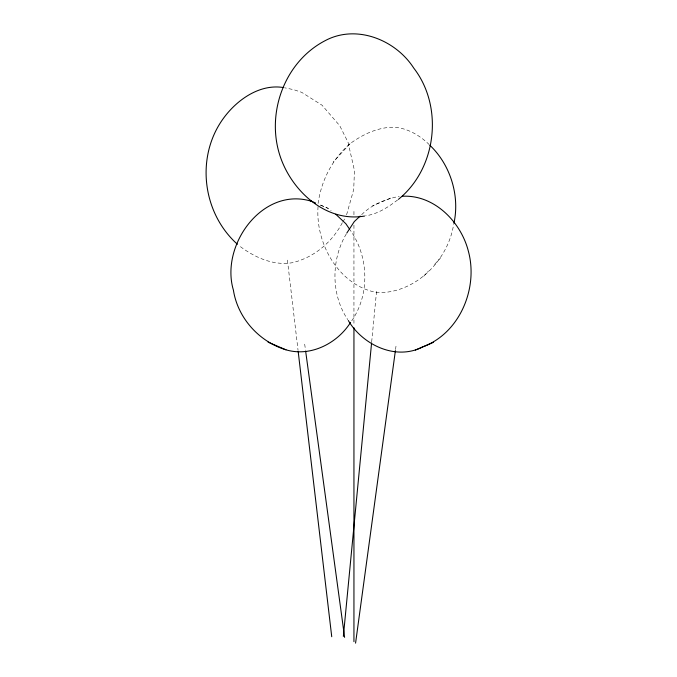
<?xml version="1.0" encoding="UTF-8"?>
<svg xmlns="http://www.w3.org/2000/svg" width="677" height="677" viewBox="0 0 677 677"><rect width="100%" height="100%" fill="white"/><g stroke="black" fill="none" stroke-linecap="round" stroke-linejoin="round"><path stroke-width="0.51" stroke-dasharray="3.38 2.54" d="M318.063 206.51C315.254 243.627 338.932 285.973 377.631 292.676C415.365 293.403 448.064 260.603 453.649 224.315M371.681 341.851L376.649 290.298M395.537 349.544L396.257 344.322M318.08 203.506C321.38 180.26 332.297 159.129 350.06 143.668C361.053 135.713 373.069 129.51 386.635 127.665C402.476 125.203 418.217 133.801 429.176 144.565M346.59 214.804L353.716 189.501L354.452 170.511L348.054 142.331L339.736 125.71L322.083 105.24L301.68 92.343L293.7 89.669L284.636 87.79M346.277 233.98C330.968 259.672 330.909 294.563 347.758 319.646M342.325 222.758C332.026 242.324 313.764 257.759 292.041 262.769C272.78 265.866 253.9 257.032 238.93 245.548M342.85 221.904L345.49 217.605M351.744 320.796C370.201 294.021 368.677 255.965 349.967 229.782M350.06 143.668L333.109 162.15M423.641 276.334L428.533 270.978M434.676 264.335L440.592 257.852M361.645 214.685C371.673 204.615 385.501 199.08 399.235 196.338M397.611 199.96C388.056 207.23 377.69 214.093 365.555 215.828M390.671 198.09L372.443 205.884M320.306 205.029L328.057 208.33L331.146 210.708M320.754 205.19L328.057 208.33M304.692 344.161L305.547 350.441M287.429 260.112L298.049 350.331M353.944 211.41L353.944 215.641M353.944 225.153L353.944 325.578"/><path stroke-width="1.02" d="M343.349 636.439L371.588 342.909M355.569 643.15L395.402 350.593M453.895 223.342C460.013 195.839 450.425 164.706 429.87 145.293M346.785 233.083L354.308 221.565L360.172 216.065M350.584 322.404C337.383 343.341 310.608 357.177 285.973 349.806C259.113 341.724 237.695 317.936 233.404 290.12C219.983 245.159 262.828 185.794 311.919 201.424M423.328 346.683C459.911 332.796 478.36 288.106 468.408 251.353C461.045 221.98 434.202 194.451 402.29 196.262M398.431 199.343C436.606 168.573 443.799 106.907 413.782 68.132C395.546 39.672 356.068 23.907 324.918 40.789C284.543 61.895 265.926 113.101 280.024 155.879C291.381 190.66 325.789 222.682 364.565 216.065M348.3 320.509C362.694 344.923 395.927 360.833 422.693 346.912M415.331 350.077L433.559 342.283M283.629 87.578C259.858 83.559 237.052 99.747 223.647 118.052C195.433 156.336 202.101 212.739 237.424 244.262M268.092 342.156L285.973 349.806M310.176 200.688L315.592 203.015M335.775 214.27L345.845 223.715L349.383 228.911M305.691 351.49L344.61 637.362M298.168 351.38L331.738 636.718M353.944 327.693L353.944 641.652"/></g></svg>
